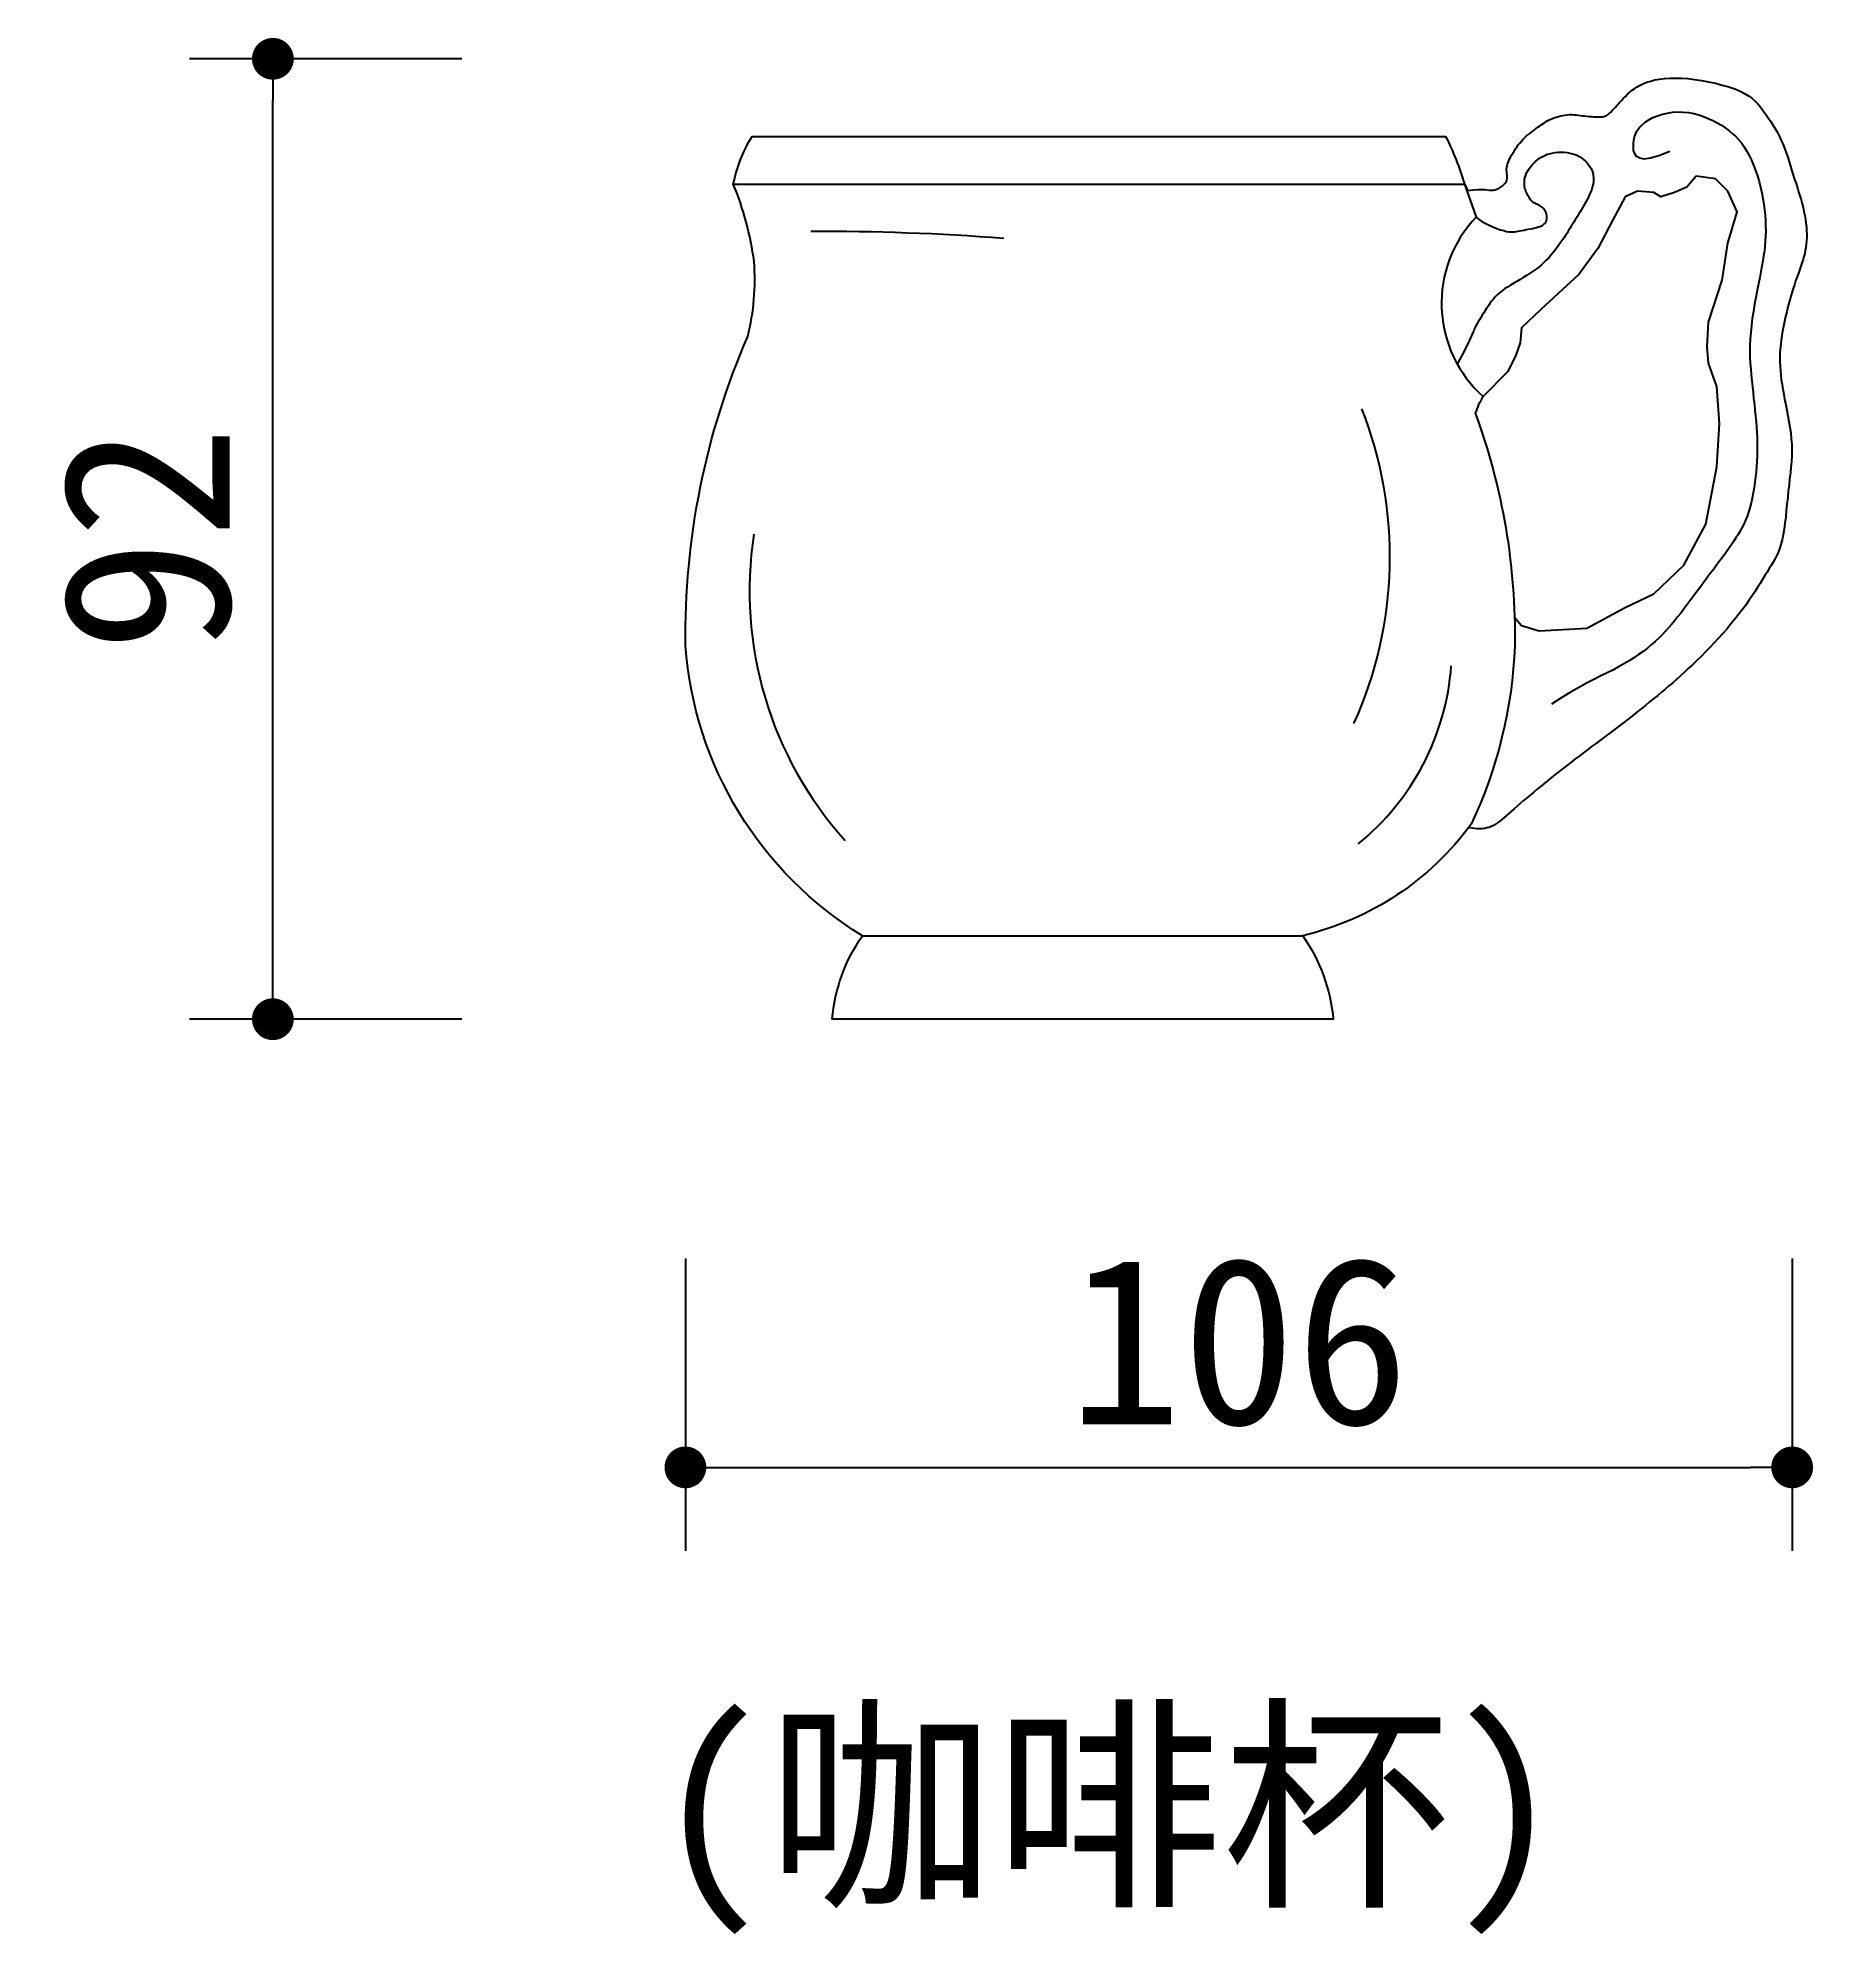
# Model space of a CAD drawing. Extents: x 1120 to 1290, y 1797 to 1979.
import ezdxf

# ---------------------------------------------------------------- set-up
doc = ezdxf.new("R2010")
doc.units = 0
doc.header["$MEASUREMENT"] = 0
doc.layers.get('0').update_dxf_attribs({"linetype": 'CONTINUOUS'})
doc.layers.get('DEFPOINTS').update_dxf_attribs({"linetype": 'CONTINUOUS'})
for name, color, linetype in [('3', 3, 'CONTINUOUS'), ('7', 7, 'CONTINUOUS'), ('DIM', 3, 'CONTINUOUS'), ('TEXT', 3, 'CONTINUOUS')]:
    doc.layers.add(name, color=color, linetype=linetype)
doc.styles.add('HZ', font='simfang.ttf')
doc.dimstyles.new('BOOK', dxfattribs={"dimscale": 8, "dimtxt": 2, "dimasz": 0.5, "dimexe": 1, "dimexo": 1, "dimgap": 0.5, "dimtad": 1, "dimdec": 0, "dimtxsty": 'HZ', "dimblk1": 'DOT', "dimblk2": 'DOT', "dimsah": 1, "dimcen": 0, "dimazin": 3, "dimtfac": 0.5, "dimtdec": 0, "dimtmove": 0, "dimatfit": 3, "dimtolj": 1, "dimtzin": 0})

# ---------------------------------------------------------------- blocks, each defined once
blk = doc.blocks.new('_DOT')
at = {"color": 0, "linetype": 'BYBLOCK'}
blk.add_line((-0.5, 0), (-1, 0), dxfattribs=at)
at = {"color": 0, "linetype": 'BYBLOCK', "const_width": 0.5}
blk.add_lwpolyline([(-0.25, 0, 1), (0.25, 0, 1)], format="xyb", close=True, dxfattribs=at)
blk = doc.blocks.new('*D1')
at = {"color": 0, "linetype": 'BYBLOCK'}
for p, q in [((2084.83, 2043.02), (2084.83, 2015.02)), ((2190.83, 2043.02), (2190.83, 2015.02)), ((2088.83, 2023.02), (2186.83, 2023.02))]:
    blk.add_line(p, q, dxfattribs=at)
at = {"layer": 'DEFPOINTS', "color": 0, "linetype": 'BYBLOCK'}
for p in [(2084.83, 2051.02), (2190.83, 2051.02), (2190.83, 2023.02)]:
    blk.add_point(p, dxfattribs=at)
at = {"color": 0, "linetype": 'BYBLOCK', "xscale": 4, "yscale": 4, "zscale": 4, "rotation": 180}
blk.add_blockref('_DOT', (2084.83, 2023.02), dxfattribs=at)
at = {"color": 0, "linetype": 'BYBLOCK', "xscale": 4, "yscale": 4, "zscale": 4}
blk.add_blockref('_DOT', (2190.83, 2023.02), dxfattribs=at)
at = {"color": 0, "linetype": 'BYBLOCK', "insert": (2137.83, 2035.02), "char_height": 16, "attachment_point": 5, "style": 'HZ'}
blk.add_mtext('\\A1;106', dxfattribs=at)
blk = doc.blocks.new('*D0')
at = {"color": 0, "linetype": 'BYBLOCK'}
for p, q in [((2063.41, 2157.95), (2037.32, 2157.95)), ((2045.32, 2069.95), (2045.32, 2153.95)), ((2063.41, 2065.95), (2037.32, 2065.95))]:
    blk.add_line(p, q, dxfattribs=at)
at = {"layer": 'DEFPOINTS', "color": 0, "linetype": 'BYBLOCK'}
for p in [(2045.32, 2157.95), (2071.41, 2157.95), (2071.41, 2065.95)]:
    blk.add_point(p, dxfattribs=at)
at = {"color": 0, "linetype": 'BYBLOCK', "xscale": 4, "yscale": 4, "zscale": 4}
for p, rotation in [((2045.32, 2157.95), 90), ((2045.32, 2065.95), 270)]:
    blk.add_blockref('_DOT', p, dxfattribs=dict(at, rotation=rotation))
at = {"color": 0, "linetype": 'BYBLOCK', "insert": (2033.32, 2111.95), "char_height": 16, "attachment_point": 5, "rotation": 90, "style": 'HZ'}
blk.add_mtext('\\A1;92', dxfattribs=at)

msp = doc.modelspace()

# ---------------------------------------------------------------- linework, layer by layer
at = {"layer": '3'}
msp.add_line((1256.31, 1964.66), (1257.41, 1961.5), dxfattribs=at)
for centre, radius, start, end in [((1194.6, 1726.49), 233.63, 85.6888, 90.2231), ((1210.44, 1928.95), 38.72, 335.6473, 21.5074), ((1223.46, 1925.64), 35.64, 171.1605, 222.0225), ((1230.78, 1920.32), 24.32, 309.1277, 355.7168)]:
    msp.add_arc(centre, radius, start, end, dxfattribs=at)
at = {"layer": '7'}
for p, q in [((1186.27, 1964.66), (1256.31, 1964.66)), ((1198.64, 1892.66), (1240.81, 1892.66))]:
    msp.add_line(p, q, dxfattribs=at)
for points in [[(1256.31, 1964.66), (1256.63, 1964.05), (1257.15, 1964.1), (1257.59, 1964.13), (1257.94, 1964.13), (1258.23, 1964.13), (1258.47, 1964.11), (1258.66, 1964.09), (1258.82, 1964.08), (1258.96, 1964.08), (1259.09, 1964.09), (1259.21, 1964.1), (1259.31, 1964.13), (1259.41, 1964.16), (1259.51, 1964.21), (1259.61, 1964.26), (1259.7, 1964.32), (1259.8, 1964.39), (1259.9, 1964.47), (1260, 1964.55), (1260.09, 1964.64), (1260.18, 1964.74), (1260.25, 1964.84), (1260.31, 1964.95), (1260.36, 1965.06), (1260.38, 1965.18), (1260.39, 1965.3), (1260.38, 1965.42), (1260.37, 1965.55), (1260.36, 1965.69), (1260.34, 1965.82), (1260.33, 1965.96), (1260.33, 1966.11), (1260.35, 1966.26), (1260.38, 1966.41), (1260.42, 1966.57), (1260.48, 1966.73), (1260.54, 1966.9), (1260.62, 1967.07), (1260.71, 1967.25), (1260.81, 1967.44), (1260.93, 1967.63), (1261.05, 1967.82), (1261.17, 1968.02), (1261.31, 1968.21), (1261.45, 1968.41), (1261.6, 1968.59), (1261.75, 1968.77), (1261.9, 1968.94), (1262.06, 1969.1), (1262.22, 1969.25), (1262.38, 1969.38), (1262.54, 1969.51), (1262.7, 1969.64), (1262.86, 1969.76), (1263.01, 1969.87), (1263.17, 1969.99), (1263.32, 1970.1), (1263.48, 1970.22), (1263.63, 1970.33), (1263.79, 1970.44), (1263.95, 1970.54), (1264.12, 1970.65), (1264.29, 1970.75), (1264.48, 1970.84), (1264.67, 1970.92), (1264.87, 1971), (1265.08, 1971.08), (1265.29, 1971.14), (1265.51, 1971.2), (1265.73, 1971.24), (1265.94, 1971.27), (1266.16, 1971.3), (1266.37, 1971.31), (1266.58, 1971.31), (1266.78, 1971.3), (1266.99, 1971.28), (1267.19, 1971.26), (1267.4, 1971.24), (1267.6, 1971.21), (1267.81, 1971.19), (1268.03, 1971.16), (1268.24, 1971.14), (1268.46, 1971.12), (1268.66, 1971.11), (1268.86, 1971.1), (1269.05, 1971.09), (1269.23, 1971.09), (1269.38, 1971.1), (1269.52, 1971.11), (1269.64, 1971.13), (1269.75, 1971.16), (1269.86, 1971.21), (1269.96, 1971.27), (1270.07, 1971.34), (1270.18, 1971.44), (1270.3, 1971.56), (1270.44, 1971.7), (1270.59, 1971.86), (1270.76, 1972.04), (1270.94, 1972.24), (1271.12, 1972.44), (1271.32, 1972.65), (1271.51, 1972.85), (1271.72, 1973.06), (1271.92, 1973.26), (1272.14, 1973.46), (1272.36, 1973.64), (1272.6, 1973.82), (1272.85, 1973.98), (1273.13, 1974.14), (1273.43, 1974.28), (1273.77, 1974.41), (1274.14, 1974.53), (1274.54, 1974.63), (1274.98, 1974.71), (1275.45, 1974.77), (1275.96, 1974.8), (1276.5, 1974.82), (1277.08, 1974.8), (1277.69, 1974.76), (1278.34, 1974.69), (1279, 1974.59), (1279.68, 1974.46), (1280.34, 1974.32), (1280.99, 1974.15), (1281.61, 1973.97), (1282.18, 1973.77), (1282.69, 1973.56), (1283.13, 1973.35), (1283.5, 1973.12), (1283.82, 1972.89), (1284.1, 1972.64), (1284.35, 1972.39), (1284.57, 1972.13), (1284.77, 1971.86), (1284.98, 1971.58), (1285.18, 1971.29), (1285.39, 1970.99), (1285.61, 1970.67), (1285.82, 1970.35), (1286.03, 1970.01), (1286.23, 1969.65), (1286.43, 1969.28), (1286.61, 1968.9), (1286.79, 1968.5), (1286.95, 1968.09), (1287.1, 1967.66), (1287.25, 1967.23), (1287.39, 1966.8), (1287.53, 1966.37), (1287.66, 1965.94), (1287.79, 1965.52), (1287.92, 1965.11), (1288.05, 1964.71), (1288.18, 1964.31), (1288.3, 1963.92), (1288.42, 1963.54), (1288.53, 1963.16), (1288.63, 1962.78), (1288.73, 1962.4), (1288.81, 1962.03), (1288.89, 1961.65), (1288.95, 1961.28), (1289, 1960.92), (1289.04, 1960.56), (1289.06, 1960.2), (1289.08, 1959.86), (1289.08, 1959.53), (1289.06, 1959.21), (1289.03, 1958.9), (1288.99, 1958.6), (1288.94, 1958.3), (1288.88, 1958.01), (1288.81, 1957.73), (1288.73, 1957.45), (1288.64, 1957.17), (1288.55, 1956.9), (1288.45, 1956.61), (1288.34, 1956.32), (1288.24, 1956.02), (1288.12, 1955.71), (1288.01, 1955.38), (1287.89, 1955.02), (1287.77, 1954.65), (1287.64, 1954.24), (1287.52, 1953.81), (1287.4, 1953.36), (1287.28, 1952.9), (1287.16, 1952.43), (1287.05, 1951.96), (1286.95, 1951.49), (1286.85, 1951.03), (1286.77, 1950.58), (1286.69, 1950.14), (1286.63, 1949.7), (1286.58, 1949.28), (1286.54, 1948.86), (1286.51, 1948.44), (1286.5, 1948.02), (1286.5, 1947.61), (1286.52, 1947.19), (1286.55, 1946.77), (1286.59, 1946.34), (1286.64, 1945.9), (1286.71, 1945.46), (1286.78, 1945), (1286.87, 1944.52), (1286.96, 1944.03), (1287.06, 1943.53), (1287.17, 1943), (1287.27, 1942.47), (1287.37, 1941.92), (1287.46, 1941.37), (1287.54, 1940.82), (1287.6, 1940.27), (1287.64, 1939.72), (1287.65, 1939.17), (1287.64, 1938.63), (1287.61, 1938.09), (1287.56, 1937.54), (1287.51, 1936.99), (1287.44, 1936.42), (1287.38, 1935.85), (1287.31, 1935.25), (1287.25, 1934.64), (1287.18, 1934.01), (1287.12, 1933.39), (1287.06, 1932.77), (1286.99, 1932.17), (1286.91, 1931.59), (1286.82, 1931.06), (1286.72, 1930.57), (1286.61, 1930.13), (1286.48, 1929.73), (1286.34, 1929.37), (1286.19, 1929.05), (1286.03, 1928.73), (1285.85, 1928.43), (1285.67, 1928.13), (1285.48, 1927.82), (1285.28, 1927.49), (1285.07, 1927.15), (1284.85, 1926.78), (1284.61, 1926.41), (1284.37, 1926.02), (1284.11, 1925.61), (1283.83, 1925.2), (1283.54, 1924.77), (1283.23, 1924.33), (1282.9, 1923.88), (1282.55, 1923.43), (1282.19, 1922.98), (1281.82, 1922.52), (1281.44, 1922.06), (1281.04, 1921.6), (1280.64, 1921.15), (1280.22, 1920.7), (1279.81, 1920.27), (1279.39, 1919.84), (1278.97, 1919.42), (1278.55, 1919.01), (1278.14, 1918.62), (1277.73, 1918.24), (1277.34, 1917.88), (1276.97, 1917.54), (1276.6, 1917.21), (1276.24, 1916.89), (1275.88, 1916.59), (1275.53, 1916.28), (1275.17, 1915.98), (1274.8, 1915.68), (1274.42, 1915.37), (1274.03, 1915.05), (1273.63, 1914.72), (1273.22, 1914.39), (1272.81, 1914.06), (1272.39, 1913.73), (1271.97, 1913.41), (1271.56, 1913.09), (1271.16, 1912.78), (1270.76, 1912.47), (1270.37, 1912.18), (1269.99, 1911.9), (1269.61, 1911.61), (1269.23, 1911.33), (1268.86, 1911.05), (1268.47, 1910.77), (1268.08, 1910.48), (1267.69, 1910.18), (1267.28, 1909.87), (1266.88, 1909.56), (1266.47, 1909.25), (1266.06, 1908.93), (1265.65, 1908.61), (1265.24, 1908.29), (1264.83, 1907.97), (1264.44, 1907.65), (1264.05, 1907.34), (1263.67, 1907.03), (1263.29, 1906.72), (1262.93, 1906.42), (1262.59, 1906.13), (1262.25, 1905.85), (1261.93, 1905.57), (1261.63, 1905.31), (1261.34, 1905.06), (1261.07, 1904.81), (1260.81, 1904.58), (1260.56, 1904.36), (1260.33, 1904.16), (1260.1, 1903.97), (1259.88, 1903.79), (1259.68, 1903.62), (1259.47, 1903.47), (1259.27, 1903.34), (1259.07, 1903.22), (1258.86, 1903.12), (1258.65, 1903.04), (1258.44, 1902.98), (1258.21, 1902.94), (1257.96, 1902.91), (1257.72, 1902.91), (1257.47, 1902.91), (1257.25, 1902.93), (1257.05, 1902.95), (1256.88, 1902.98), (1256.76, 1903), (1256.7, 1903.02)], [(1275.95, 1967.77), (1274.92, 1967.35), (1274.12, 1967.13), (1273.51, 1967.06), (1273.08, 1967.13), (1272.78, 1967.31), (1272.6, 1967.56), (1272.5, 1967.87), (1272.47, 1968.2), (1272.47, 1968.53), (1272.51, 1968.86), (1272.58, 1969.18), (1272.7, 1969.49), (1272.85, 1969.79), (1273.06, 1970.08), (1273.3, 1970.35), (1273.6, 1970.6), (1273.95, 1970.82), (1274.35, 1971.03), (1274.78, 1971.2), (1275.25, 1971.35), (1275.73, 1971.46), (1276.23, 1971.54), (1276.74, 1971.57), (1277.25, 1971.56), (1277.76, 1971.51), (1278.25, 1971.42), (1278.73, 1971.3), (1279.2, 1971.14), (1279.65, 1970.95), (1280.09, 1970.75), (1280.51, 1970.52), (1280.9, 1970.29), (1281.27, 1970.05), (1281.62, 1969.79), (1281.95, 1969.52), (1282.26, 1969.24), (1282.55, 1968.93), (1282.82, 1968.6), (1283.08, 1968.24), (1283.32, 1967.84), (1283.56, 1967.41), (1283.78, 1966.95), (1283.98, 1966.47), (1284.18, 1965.96), (1284.35, 1965.44), (1284.51, 1964.9), (1284.65, 1964.36), (1284.78, 1963.81), (1284.88, 1963.27), (1284.97, 1962.73), (1285.04, 1962.2), (1285.09, 1961.67), (1285.13, 1961.15), (1285.14, 1960.64), (1285.15, 1960.14), (1285.13, 1959.66), (1285.11, 1959.19), (1285.07, 1958.72), (1285.02, 1958.26), (1284.95, 1957.79), (1284.87, 1957.3), (1284.78, 1956.8), (1284.68, 1956.27), (1284.57, 1955.71), (1284.45, 1955.1), (1284.33, 1954.47), (1284.21, 1953.81), (1284.08, 1953.14), (1283.97, 1952.46), (1283.86, 1951.78), (1283.77, 1951.11), (1283.71, 1950.45), (1283.66, 1949.83), (1283.64, 1949.22), (1283.63, 1948.63), (1283.64, 1948.06), (1283.67, 1947.49), (1283.71, 1946.93), (1283.75, 1946.38), (1283.81, 1945.81), (1283.87, 1945.25), (1283.93, 1944.68), (1283.99, 1944.11), (1284.06, 1943.54), (1284.12, 1942.98), (1284.17, 1942.43), (1284.22, 1941.9), (1284.27, 1941.38), (1284.3, 1940.88), (1284.32, 1940.4), (1284.34, 1939.93), (1284.34, 1939.47), (1284.34, 1939.01), (1284.32, 1938.55), (1284.3, 1938.09), (1284.27, 1937.61), (1284.22, 1937.11), (1284.17, 1936.6), (1284.11, 1936.09), (1284.03, 1935.58), (1283.95, 1935.08), (1283.85, 1934.58), (1283.75, 1934.11), (1283.63, 1933.65), (1283.5, 1933.23), (1283.36, 1932.83), (1283.21, 1932.45), (1283.04, 1932.09), (1282.87, 1931.74), (1282.69, 1931.41), (1282.5, 1931.09), (1282.3, 1930.77), (1282.1, 1930.46), (1281.89, 1930.15), (1281.68, 1929.84), (1281.46, 1929.54), (1281.25, 1929.24), (1281.03, 1928.96), (1280.82, 1928.67), (1280.62, 1928.4), (1280.42, 1928.14), (1280.23, 1927.88), (1280.04, 1927.62), (1279.84, 1927.36), (1279.64, 1927.1), (1279.44, 1926.82), (1279.22, 1926.52), (1278.99, 1926.21), (1278.74, 1925.87), (1278.48, 1925.52), (1278.2, 1925.15), (1277.92, 1924.77), (1277.63, 1924.38), (1277.34, 1923.99), (1277.04, 1923.6), (1276.74, 1923.23), (1276.45, 1922.86), (1276.15, 1922.5), (1275.85, 1922.16), (1275.54, 1921.82), (1275.23, 1921.49), (1274.9, 1921.16), (1274.55, 1920.84), (1274.19, 1920.52), (1273.81, 1920.21), (1273.4, 1919.9), (1272.97, 1919.59), (1272.53, 1919.29), (1272.06, 1918.99), (1271.56, 1918.69), (1271.05, 1918.4), (1270.52, 1918.11), (1269.96, 1917.83), (1269.37, 1917.54), (1268.74, 1917.23), (1268.06, 1916.88), (1267.32, 1916.48), (1266.5, 1916.02), (1265.61, 1915.48), (1264.62, 1914.84)], [(1257.41, 1961.5), (1257.65, 1961.29), (1257.95, 1961.09), (1258.29, 1960.9), (1258.65, 1960.72), (1259.02, 1960.56), (1259.38, 1960.41), (1259.73, 1960.29), (1260.05, 1960.2), (1260.32, 1960.13), (1260.56, 1960.09), (1260.76, 1960.08), (1260.95, 1960.08), (1261.12, 1960.09), (1261.28, 1960.12), (1261.44, 1960.15), (1261.61, 1960.19), (1261.8, 1960.22), (1262, 1960.26), (1262.2, 1960.3), (1262.41, 1960.34), (1262.62, 1960.38), (1262.83, 1960.42), (1263.03, 1960.47), (1263.21, 1960.51), (1263.38, 1960.56), (1263.54, 1960.61), (1263.67, 1960.67), (1263.79, 1960.73), (1263.9, 1960.81), (1263.99, 1960.89), (1264.06, 1960.98), (1264.11, 1961.09), (1264.15, 1961.21), (1264.17, 1961.33), (1264.18, 1961.47), (1264.18, 1961.61), (1264.15, 1961.75), (1264.12, 1961.89), (1264.07, 1962.02), (1264.01, 1962.14), (1263.94, 1962.24), (1263.86, 1962.33), (1263.77, 1962.42), (1263.68, 1962.49), (1263.59, 1962.55), (1263.49, 1962.6), (1263.4, 1962.65), (1263.31, 1962.69), (1263.23, 1962.72), (1263.16, 1962.75), (1263.09, 1962.79), (1263.02, 1962.82), (1262.95, 1962.86), (1262.89, 1962.9), (1262.83, 1962.95), (1262.76, 1963.01), (1262.7, 1963.08), (1262.63, 1963.16), (1262.56, 1963.26), (1262.49, 1963.36), (1262.42, 1963.47), (1262.36, 1963.58), (1262.3, 1963.71), (1262.24, 1963.84), (1262.18, 1963.97), (1262.14, 1964.11), (1262.09, 1964.25), (1262.06, 1964.39), (1262.04, 1964.54), (1262.03, 1964.7), (1262.03, 1964.85), (1262.04, 1965.01), (1262.06, 1965.17), (1262.1, 1965.33), (1262.16, 1965.5), (1262.22, 1965.66), (1262.31, 1965.83), (1262.4, 1966), (1262.51, 1966.17), (1262.64, 1966.34), (1262.78, 1966.5), (1262.93, 1966.67), (1263.1, 1966.83), (1263.28, 1966.98), (1263.48, 1967.13), (1263.69, 1967.26), (1263.92, 1967.38), (1264.16, 1967.48), (1264.42, 1967.57), (1264.7, 1967.63), (1264.98, 1967.68), (1265.27, 1967.71), (1265.55, 1967.72), (1265.84, 1967.71), (1266.12, 1967.68), (1266.39, 1967.63), (1266.64, 1967.57), (1266.89, 1967.49), (1267.11, 1967.39), (1267.33, 1967.27), (1267.53, 1967.14), (1267.71, 1967), (1267.88, 1966.85), (1268.04, 1966.69), (1268.18, 1966.51), (1268.31, 1966.33), (1268.42, 1966.14), (1268.51, 1965.94), (1268.58, 1965.73), (1268.63, 1965.51), (1268.66, 1965.29), (1268.66, 1965.06), (1268.64, 1964.82), (1268.6, 1964.58), (1268.53, 1964.33), (1268.45, 1964.09), (1268.36, 1963.84), (1268.25, 1963.59), (1268.13, 1963.35), (1268.01, 1963.11), (1267.89, 1962.88), (1267.77, 1962.66), (1267.64, 1962.44), (1267.51, 1962.22), (1267.39, 1962.01), (1267.26, 1961.81), (1267.14, 1961.61), (1267.01, 1961.41), (1266.89, 1961.22), (1266.77, 1961.02), (1266.65, 1960.82), (1266.53, 1960.62), (1266.4, 1960.41), (1266.26, 1960.2), (1266.12, 1959.97), (1265.96, 1959.74), (1265.8, 1959.49), (1265.62, 1959.23), (1265.44, 1958.96), (1265.24, 1958.68), (1265.03, 1958.41), (1264.82, 1958.14), (1264.59, 1957.87), (1264.36, 1957.61), (1264.13, 1957.36), (1263.88, 1957.13), (1263.63, 1956.9), (1263.37, 1956.68), (1263.1, 1956.47), (1262.82, 1956.27), (1262.53, 1956.08), (1262.24, 1955.89), (1261.93, 1955.7), (1261.62, 1955.52), (1261.31, 1955.34), (1261.01, 1955.16), (1260.7, 1954.98), (1260.42, 1954.8), (1260.14, 1954.62), (1259.89, 1954.44), (1259.65, 1954.25), (1259.44, 1954.05), (1259.25, 1953.85), (1259.07, 1953.65), (1258.9, 1953.44), (1258.74, 1953.23), (1258.59, 1953.01), (1258.44, 1952.79), (1258.29, 1952.56), (1258.14, 1952.33), (1257.99, 1952.11), (1257.86, 1951.88), (1257.73, 1951.67), (1257.61, 1951.47), (1257.5, 1951.28), (1257.41, 1951.11), (1257.33, 1950.96), (1257.27, 1950.83), (1257.21, 1950.7), (1257.16, 1950.57), (1257.1, 1950.44), (1257.04, 1950.29), (1256.97, 1950.13), (1256.88, 1949.94), (1256.78, 1949.72), (1256.66, 1949.46), (1256.52, 1949.18), (1256.37, 1948.87), (1256.2, 1948.54), (1256.02, 1948.18), (1255.82, 1947.81), (1255.61, 1947.41)]]:
    msp.add_lwpolyline(points, dxfattribs=at)
msp.add_lwpolyline([(1261.09, 1923.16), (1261.75, 1922.39), (1263.45, 1921.87), (1268.03, 1922.13), (1271.7, 1924.09), (1274.44, 1925.4), (1277.32, 1928.15), (1279.42, 1932.07), (1280.46, 1937.56), (1280.72, 1941.74), (1280.46, 1945.28), (1279.68, 1947.5), (1279.55, 1949.07), (1279.68, 1951.42), (1280.99, 1955.47), (1281.51, 1959), (1282.42, 1962.01), (1281.51, 1963.97), (1280.33, 1965.15), (1278.5, 1965.41), (1277.58, 1964.37), (1276.41, 1963.84), (1275.1, 1963.45), (1274.44, 1963.84), (1272.87, 1963.97), (1271.7, 1963.45), (1270.52, 1961.23), (1269.08, 1958.48), (1267.25, 1956), (1265.28, 1954.17), (1263.58, 1952.6), (1261.75, 1950.9), (1261.62, 1949.46), (1261.23, 1948.28), (1260.44, 1946.71), (1258.09, 1944.31, 0.070117), (1257.33, 1942.71, -0.091893), (1261.11, 1920.43, -0.101595), (1256.93, 1903.33, -0.178134), (1240.81, 1892.66, -0.13087), (1243.73, 1884.66), (1195.73, 1884.66, -0.13087), (1198.64, 1892.66, -0.2425), (1181.69, 1920.43, -0.106001), (1187.66, 1950.07, 0.080414), (1188.26, 1957.23, 0.06422), (1186.27, 1964.66, -0.084239), (1188.06, 1969.23), (1254.49, 1969.23, -0.03976), (1256.31, 1964.66)], format="xyb", dxfattribs=at)
msp.add_arc((1266.08, 1953.23), 11.98, 136.3864, 228.1859, dxfattribs=at)

# ---------------------------------------------------------------- texts
at = {"layer": 'TEXT', "linetype": 'BYBLOCK', "style": 'HZ'}
msp.add_text('(咖啡杯)', height=16, dxfattribs=at).set_placement((1178.54, 1801.29))

# ---------------------------------------------------------------- dimensions: what is measured, and where the dimension line sits
at = {"layer": 'DIM'}
dim = msp.add_linear_dim(base=(1142.17, 1976.66), p1=(1168.26, 1884.66), p2=(1168.26, 1976.66), angle=90, dimstyle='BOOK', dxfattribs=at)
dim.commit()
dim.dimension.update_dxf_attribs({"geometry": '*D0', "text_midpoint": (1130.17, 1930.66), "insert": (-903.15, -181.29)})
dim = msp.add_linear_dim(base=(1287.68, 1841.73), p1=(1181.68, 1869.73), p2=(1287.68, 1869.73), dimstyle='BOOK', dxfattribs=at)
dim.commit()
dim.dimension.update_dxf_attribs({"geometry": '*D1', "text_midpoint": (1234.68, 1853.73), "insert": (-903.15, -181.29)})

doc.saveas('drawing.dxf')
